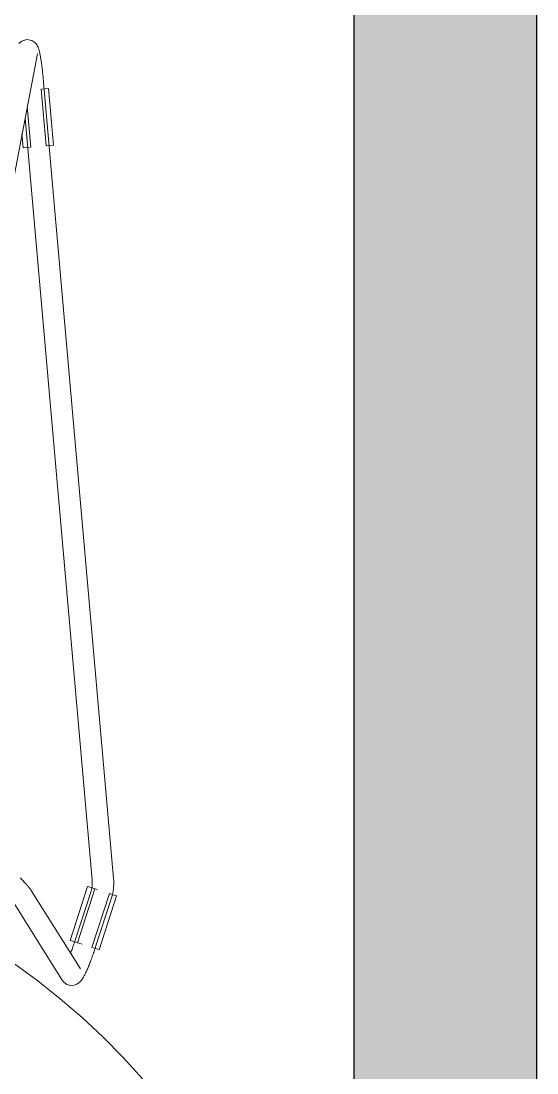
# Model space of a CAD drawing. Header units: millimetres. Extents: x 155927 to 295199, y -4084 to 97293.
# Drawn here: x 164566 to 164853, y 12573 to 13159 of the extents above; entities that cross this region are included whole.
import ezdxf

# ---------------------------------------------------------------- set-up
doc = ezdxf.new("R2010")
doc.units = ezdxf.units.MM
doc.header["$MEASUREMENT"] = 0
for name, color, linetype, lineweight in [('A-WALL-PATT', 7, 'CONTINUOUS', 9), ('I-FURN', 8, 'CONTINUOUS', 9), ('I-WALL', 7, 'CONTINUOUS', 9)]:
    doc.layers.add(name, color=color, linetype=linetype, lineweight=lineweight)

msp = doc.modelspace()

# ---------------------------------------------------------------- hatches: boundary and pattern name
at = {"layer": 'A-WALL-PATT'}
msp.add_hatch(color=256, dxfattribs=at).paths.add_polyline_path([(164750.83, 9369.61), (164852.83, 9369.61), (164852.83, 13505.61), (164750.83, 13505.61), (164750.83, 9692.73)], flags=0)

# ---------------------------------------------------------------- linework, layer by layer
at = {"layer": 'I-FURN'}
for p, q in [((164566.07, 13147.49), (164568.82, 13148.32)), ((164568.82, 13148.32), (164571.58, 13147.84)), ((164566.07, 13147.49), (164564.5, 13146.17)), ((164571.58, 13147.84), (164573.24, 13146.8)), ((164573.24, 13146.8), (164574.09, 13145.89)), ((164574.09, 13145.89), (164574.57, 13145.19)), ((164574.57, 13145.19), (164574.87, 13144.63)), ((164574.87, 13144.63), (164575.09, 13144.15)), ((164575.09, 13144.15), (164575.26, 13143.73)), ((164575.26, 13143.73), (164575.4, 13143.32)), ((164575.4, 13143.32), (164575.53, 13142.93)), ((164575.53, 13142.93), (164575.64, 13142.53)), ((164575.64, 13142.53), (164575.75, 13142.13)), ((164555.91, 13041.21), (164574.73, 13140.5)), ((164575.75, 13142.13), (164575.85, 13141.71)), ((164575.85, 13141.71), (164575.95, 13141.29)), ((164575.95, 13141.29), (164576.05, 13140.84)), ((164576.05, 13140.84), (164576.15, 13140.39)), ((164576.15, 13140.39), (164576.24, 13139.91)), ((164576.24, 13139.91), (164576.34, 13139.41)), ((164576.34, 13139.41), (164576.43, 13138.9)), ((164576.43, 13138.9), (164576.53, 13138.36)), ((164576.53, 13138.36), (164576.62, 13137.81)), ((164576.62, 13137.81), (164576.71, 13137.24)), ((164576.71, 13137.24), (164576.8, 13136.66)), ((164576.8, 13136.66), (164576.89, 13136.06)), ((164576.89, 13136.06), (164576.99, 13135.44)), ((164576.99, 13135.44), (164577.08, 13134.8)), ((164577.08, 13134.8), (164577.16, 13134.15)), ((164577.16, 13134.15), (164577.25, 13133.49)), ((164577.25, 13133.49), (164577.34, 13132.81)), ((164577.34, 13132.81), (164577.42, 13132.13)), ((164577.42, 13132.13), (164577.51, 13131.43)), ((164577.51, 13131.43), (164577.59, 13130.72)), ((164577.59, 13130.72), (164577.67, 13130)), ((164577.67, 13130), (164577.75, 13129.27)), ((164577.75, 13129.27), (164577.83, 13128.54)), ((164577.83, 13128.54), (164577.91, 13127.8)), ((164577.91, 13127.8), (164577.98, 13127.06)), ((164577.98, 13127.06), (164578.05, 13126.31)), ((164578.05, 13126.31), (164578.12, 13125.56)), ((164578.12, 13125.56), (164578.19, 13124.81)), ((164578.19, 13124.81), (164578.21, 13124.65)), ((164617.15, 12681.33), (164578.21, 13124.65)), ((164576.79, 13120.67), (164579.55, 13089.26)), ((164576.91, 13120.68), (164578.98, 13120.86)), ((164578.98, 13120.86), (164581.02, 13121.04)), ((164581.02, 13121.04), (164583.78, 13089.63)), ((164571.1, 13088.52), (164569.13, 13111)), ((164567.92, 13104.63), (164605.2, 12680.28)), ((164566.17, 13096.04), (164566.87, 13088.15)), ((164583.78, 13089.63), (164581.74, 13089.45)), ((164568.91, 13088.33), (164566.87, 13088.15)), ((164570.98, 13088.51), (164568.91, 13088.33)), ((164581.74, 13089.45), (164579.67, 13089.27)), ((164565.75, 12681.14), (164565.35, 12681.57)), ((164566.14, 12680.71), (164565.75, 12681.14)), ((164566.52, 12680.3), (164566.14, 12680.71)), ((164566.89, 12679.9), (164566.52, 12680.3)), ((164567.25, 12679.51), (164566.89, 12679.9)), ((164605.2, 12680.28), (164605.25, 12679.62)), ((164605.25, 12679.62), (164605.26, 12678.96)), ((164617.16, 12681.28), (164617.15, 12681.33)), ((164617.23, 12680.14), (164617.16, 12681.28)), ((164617.26, 12679), (164617.23, 12680.14)), ((164567.59, 12679.13), (164567.25, 12679.51)), ((164567.92, 12678.76), (164567.59, 12679.13)), ((164568.24, 12678.41), (164567.92, 12678.76)), ((164568.54, 12678.08), (164568.24, 12678.41)), ((164568.83, 12677.75), (164568.54, 12678.08)), ((164569.1, 12677.44), (164568.83, 12677.75)), ((164569.36, 12677.15), (164569.1, 12677.44)), ((164569.6, 12676.87), (164569.36, 12677.15)), ((164569.83, 12676.6), (164569.6, 12676.87)), ((164570.04, 12676.35), (164569.83, 12676.6)), ((164570.24, 12676.11), (164570.04, 12676.35)), ((164570.43, 12675.88), (164570.24, 12676.11)), ((164570.61, 12675.66), (164570.43, 12675.88)), ((164570.79, 12675.44), (164570.61, 12675.66)), ((164570.96, 12675.21), (164570.79, 12675.44)), ((164571.15, 12674.95), (164570.96, 12675.21)), ((164571.36, 12674.62), (164571.15, 12674.95)), ((164598.67, 12631.04), (164571.36, 12674.62)), ((164602.71, 12676.86), (164593.02, 12646.85)), ((164604.46, 12673.72), (164595.74, 12646.9)), ((164597.07, 12645.55), (164606.75, 12675.56)), ((164602.71, 12676.86), (164604.66, 12676.23)), ((164604.65, 12674.38), (164604.46, 12673.74)), ((164604.46, 12673.74), (164604.46, 12673.72)), ((164604.82, 12675.02), (164604.65, 12674.38)), ((164604.66, 12676.23), (164606.64, 12675.59)), ((164604.96, 12675.66), (164604.82, 12675.02)), ((164605.07, 12676.32), (164604.96, 12675.66)), ((164605.16, 12676.97), (164605.07, 12676.32)), ((164605.22, 12677.63), (164605.16, 12676.97)), ((164605.26, 12678.29), (164605.22, 12677.63)), ((164605.26, 12678.96), (164605.26, 12678.29)), ((164606.85, 12675.52), (164608.02, 12675.15)), ((164616.73, 12673.33), (164616.93, 12674.45)), ((164616.93, 12674.45), (164617.08, 12675.58)), ((164617.08, 12675.58), (164617.19, 12676.72)), ((164617.19, 12676.72), (164617.25, 12677.86)), ((164617.25, 12677.86), (164617.26, 12679)), ((164561.19, 12668.25), (164588.5, 12624.67)), ((164614.82, 12672.95), (164605.14, 12642.94)), ((164607.16, 12643.19), (164615.87, 12670.01)), ((164618.87, 12671.64), (164609.18, 12641.64)), ((164614.94, 12672.91), (164616.91, 12672.27)), ((164615.87, 12670.01), (164616.2, 12671.1)), ((164616.2, 12671.1), (164616.49, 12672.21)), ((164616.49, 12672.21), (164616.73, 12673.33)), ((164616.91, 12672.27), (164618.87, 12671.64)), ((164594.98, 12646.22), (164593.02, 12646.85)), ((164594.71, 12643.83), (164594.94, 12644.51)), ((164594.94, 12644.51), (164595.18, 12645.19)), ((164596.95, 12645.59), (164594.98, 12646.22)), ((164595.18, 12645.19), (164595.41, 12645.88)), ((164595.41, 12645.88), (164595.63, 12646.57)), ((164595.63, 12646.57), (164595.74, 12646.9)), ((164597.16, 12645.52), (164599.64, 12644.72)), ((164593.3, 12639.93), (164593.53, 12640.55)), ((164593.53, 12640.55), (164593.77, 12641.18)), ((164593.77, 12641.18), (164594.01, 12641.83)), ((164594.01, 12641.83), (164594.24, 12642.49)), ((164594.24, 12642.49), (164594.48, 12643.15)), ((164594.48, 12643.15), (164594.71, 12643.83)), ((164607.23, 12642.27), (164605.25, 12642.9)), ((164605.51, 12638.36), (164605.76, 12639.08)), ((164605.76, 12639.08), (164606.02, 12639.8)), ((164606.02, 12639.8), (164606.27, 12640.53)), ((164606.27, 12640.53), (164606.52, 12641.26)), ((164606.52, 12641.26), (164606.76, 12642)), ((164606.76, 12642), (164607.01, 12642.74)), ((164607.01, 12642.74), (164607.16, 12643.19)), ((164609.18, 12641.64), (164607.23, 12642.27)), ((164574.93, 12624.28), (164562.01, 12633.72)), ((164603.23, 12632.39), (164603.48, 12633.01)), ((164603.48, 12633.01), (164603.73, 12633.63)), ((164603.73, 12633.63), (164603.98, 12634.27)), ((164603.98, 12634.27), (164604.24, 12634.92)), ((164604.24, 12634.92), (164604.49, 12635.59)), ((164604.49, 12635.59), (164604.75, 12636.27)), ((164604.75, 12636.27), (164605, 12636.96)), ((164605, 12636.96), (164605.26, 12637.65)), ((164605.26, 12637.65), (164605.51, 12638.36)), ((164600.63, 12626.79), (164600.86, 12627.22)), ((164600.86, 12627.22), (164601.09, 12627.66)), ((164601.09, 12627.66), (164601.32, 12628.11)), ((164601.32, 12628.11), (164601.55, 12628.59)), ((164601.55, 12628.59), (164601.78, 12629.08)), ((164601.78, 12629.08), (164602.02, 12629.59)), ((164602.02, 12629.59), (164602.26, 12630.11)), ((164602.26, 12630.11), (164602.5, 12630.66)), ((164602.5, 12630.66), (164602.74, 12631.22)), ((164602.74, 12631.22), (164602.99, 12631.8)), ((164602.99, 12631.8), (164603.23, 12632.39)), ((164587.46, 12614.34), (164574.93, 12624.28)), ((164589.39, 12623.55), (164588.5, 12624.67)), ((164589.39, 12623.55), (164591.12, 12622.32)), ((164591.12, 12622.32), (164593.35, 12621.74)), ((164593.35, 12621.74), (164595.32, 12621.91)), ((164595.32, 12621.91), (164596.7, 12622.43)), ((164596.7, 12622.43), (164597.62, 12623)), ((164597.62, 12623), (164598.25, 12623.52)), ((164598.25, 12623.52), (164598.71, 12623.98)), ((164598.71, 12623.98), (164599.08, 12624.41)), ((164599.08, 12624.41), (164599.39, 12624.81)), ((164599.39, 12624.81), (164599.67, 12625.2)), ((164599.67, 12625.2), (164599.92, 12625.59)), ((164599.92, 12625.59), (164600.17, 12625.98)), ((164600.17, 12625.98), (164600.4, 12626.38)), ((164600.4, 12626.38), (164600.63, 12626.79)), ((164599.59, 12603.9), (164587.46, 12614.34)), ((164611.29, 12592.98), (164599.59, 12603.9)), ((164622.54, 12581.61), (164611.29, 12592.98)), ((164633.33, 12569.8), (164622.54, 12581.61))]:
    msp.add_line(p, q, dxfattribs=at)
at = {"layer": 'I-WALL', "lineweight": 30}
for p, q in [((164750.83, 13505.61), (164750.83, 9369.61)), ((164852.83, 9369.61), (164852.83, 13505.61))]:
    msp.add_line(p, q, dxfattribs=at)

doc.saveas('drawing.dxf')
